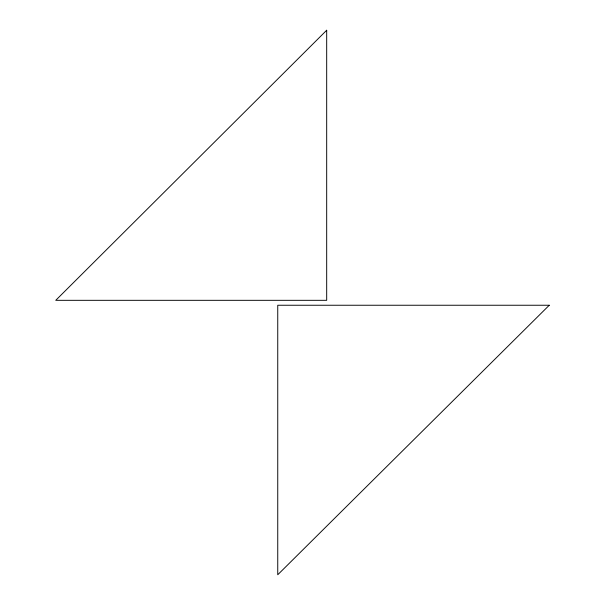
<?xml version="1.0" encoding="UTF-8"?>
<svg xmlns="http://www.w3.org/2000/svg" width="605" height="605" viewBox="0 0 605 605"><rect width="100%" height="100%" fill="white"/><g stroke="black" fill="none" stroke-linecap="round" stroke-linejoin="round"><path stroke-width="0.91" d="M326.685 30.25L55.751 300.322L326.685 300.322L326.685 30.25M549.249 305.245L277.748 574.75L277.748 305.245L549.249 305.245"/></g></svg>
